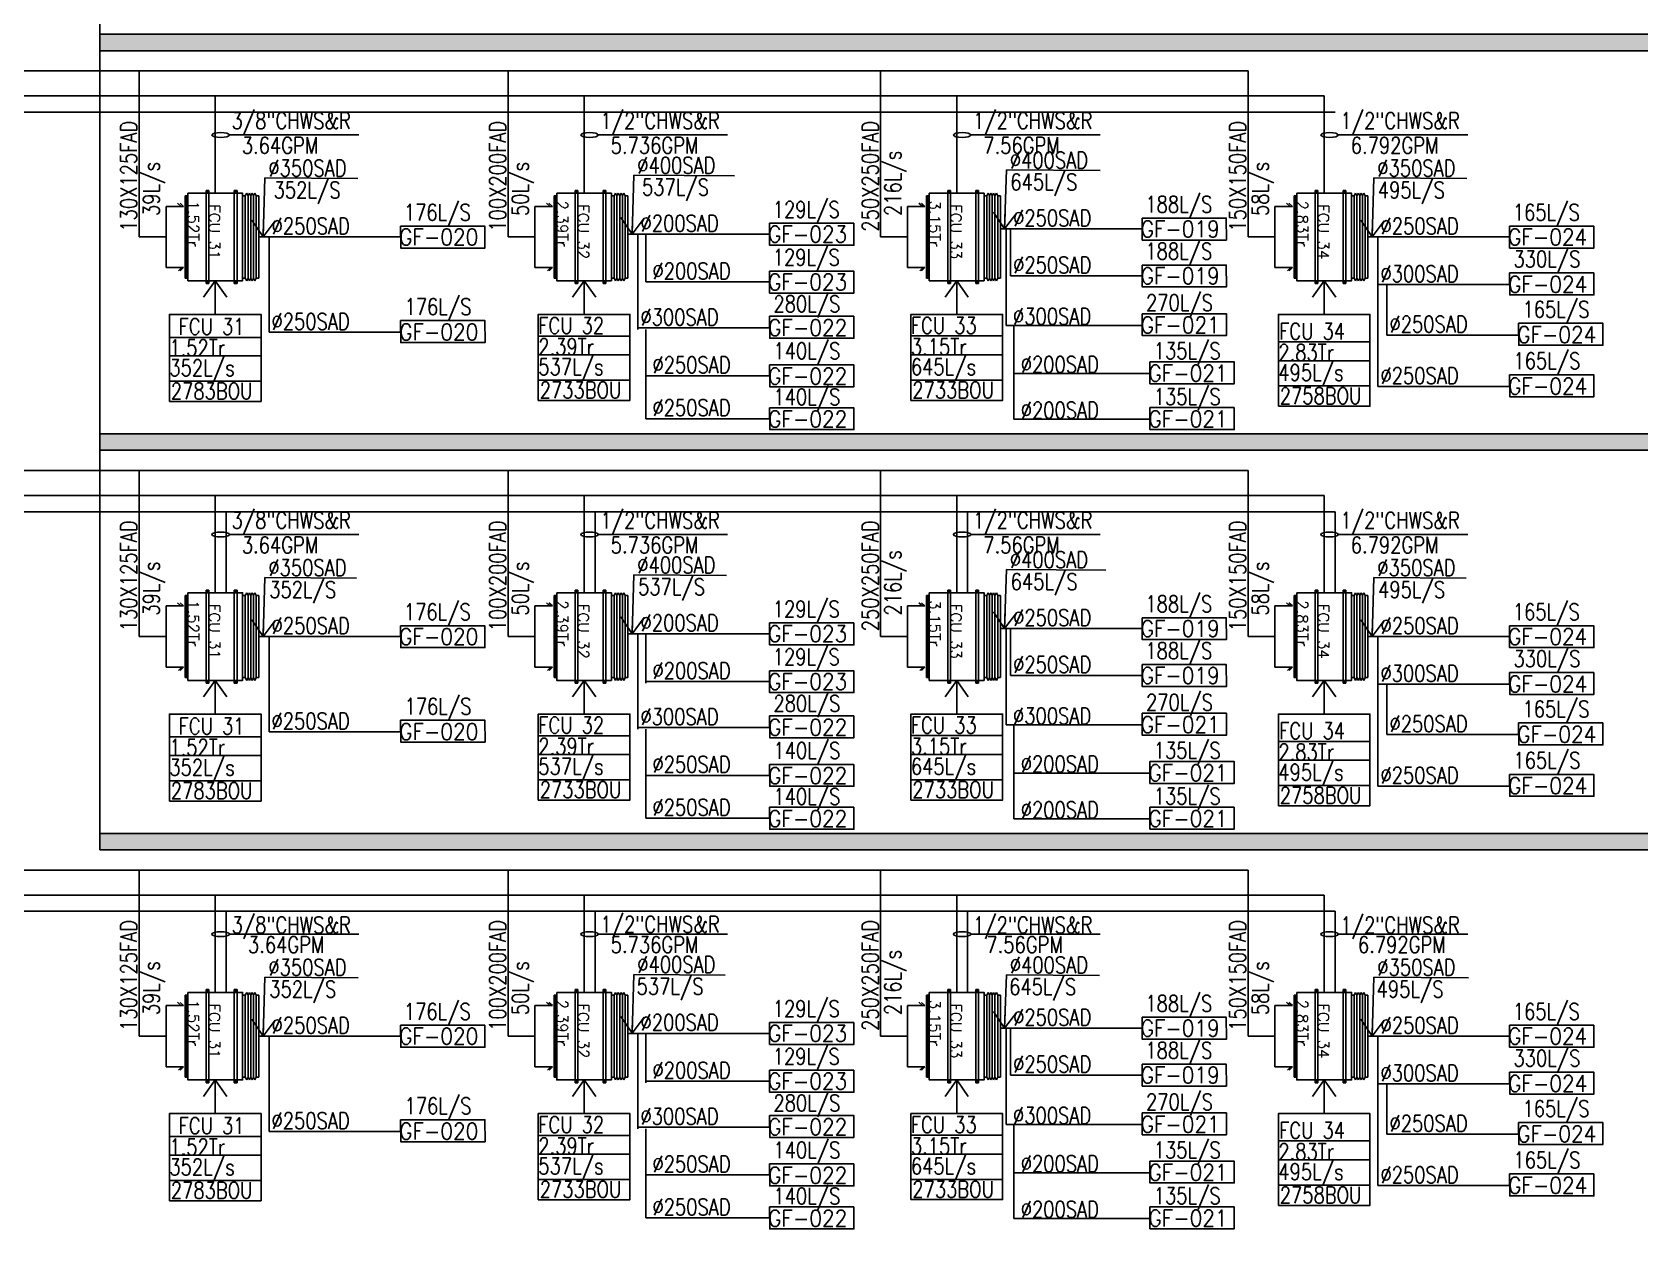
# Model space of a CAD drawing. Header units: millimetres. Extents: x -1288794 to 2153086, y -2701644 to -1335282.
# Drawn here: x 1723044 to 1737730, y -1511697 to -1500766 of the extents above; entities that cross this region are included whole.
import ezdxf

# ---------------------------------------------------------------- set-up
doc = ezdxf.new("R2010")
doc.units = ezdxf.units.MM
doc.header["$LTSCALE"] = 100
doc.linetypes.add('HIDDEN', pattern=[9.525, 6.35, -3.175])
for name, color, linetype in [('A-ANNO-TEXT', 8, 'Continuous'), ('A-WALL-FULL', 8, 'Continuous'), ('AC- SUIPPOR', 7, 'HIDDEN'), ('AC-CHILLED WATER TEXT', 41, 'Continuous'), ('AC-CHR', 60, 'Continuous'), ('AC-CHS', 30, 'Continuous'), ('AC-FAD', 6, 'Continuous'), ('AC-FAD TEXT', 6, 'Continuous'), ('AC-HLTEXT', 100, 'Continuous'), ('AC-SAD', 3, 'Continuous'), ('AC-SAD TEXT', 3, 'Continuous'), ('AC-UNIT', 5, 'Continuous'), ('WALL', 42, 'Continuous')]:
    doc.layers.add(name, color=color, linetype=linetype)
doc.styles.add('ROMAND', font='romand')
doc.styles.add('ROMANS', font='romans.shx', dxfattribs={"width": 0.8})
doc.styles.add('SIMPLEX', font='simplex.shx', dxfattribs={"width": 0.8})
doc.dimstyles.new('100 of DIM2', dxfattribs={"dimscale": 0, "dimtxt": 200, "dimasz": 150, "dimexe": 75, "dimexo": 200, "dimgap": 75, "dimtad": 1, "dimdec": 0, "dimrnd": 5, "dimzin": 0, "dimdsep": 46, "dimtxsty": 'ROMANS', "dimblk": 'ARCHTICK', "dimcen": 100, "dimclrd": 94, "dimclre": 94, "dimclrt": 2, "dimadec": 0, "dimazin": 0, "dimtfac": 1, "dimtdec": 0, "dimtofl": 0, "dimtmove": 2, "dimatfit": 3, "dimldrblk": 'OPEN90', "dimfxl": 75, "dimtolj": 1, "dimtzin": 0, "dimarcsym": 0})

# ---------------------------------------------------------------- blocks, each defined once
blk = doc.blocks.new('A$C44FB0367')
at = {"layer": 'WALL', "ltscale": 30}
h = blk.add_hatch(dxfattribs=at)
h.set_pattern_fill('NET3', color=2, scale=100, style=0)
h.set_pattern_definition([(0, (19935.246, -11666.627), (0, 12.5), []), (60, (19935.246, -11666.627), (-10.8253175, 6.25), []), (120, (19935.246, -11666.627), (-10.8253175, -6.25), [])])
h.paths.add_polyline_path([(775, 250), (775, 275), (25, 275), (25, 250)])
at = {"layer": 'WALL', "color": 5, "ltscale": 30}
for p, q in [((25, 250), (25, 275)), ((25, 275), (775, 275)), ((775, 250), (775, 275))]:
    blk.add_line(p, q, dxfattribs=at)
at = {"layer": 'WALL', "color": 8, "ltscale": 30}
for p, q in [((25, -275), (0, -287.5)), ((0, -287.5), (25, -300)), ((25, -250), (25, -275)), ((25, -250), (25, -275)), ((25, -275), (775, -275)), ((775, -250), (775, -275)), ((775, -275), (800, -287.5)), ((800, -287.5), (775, -300)), ((25, -300), (0, -312.5)), ((0, -312.5), (25, -325)), ((25, -325), (0, -337.5)), ((0, -337.5), (25, -350)), ((25, -350), (0, -362.5)), ((0, -362.5), (25, -375)), ((25, -300), (775, -300)), ((25, -325), (775, -325)), ((25, -350), (775, -350)), ((25, -375), (775, -375)), ((25, -375), (25, -400)), ((25, -400), (775, -400)), ((775, -300), (800, -312.5)), ((800, -312.5), (775, -325)), ((775, -325), (800, -337.5)), ((800, -337.5), (775, -350)), ((775, -350), (800, -362.5)), ((800, -362.5), (775, -375)), ((775, -375), (775, -400))]:
    blk.add_line(p, q, dxfattribs=at)
at = {"layer": 'WALL', "color": 5, "ltscale": 30}
blk.add_lwpolyline([(0, 250), (800, 250), (800, -250), (0, -250)], close=True, dxfattribs=at)
blk = doc.blocks.new('A$C5F1D0244')
at = {"layer": 'AC- SUIPPOR', "ltscale": 5}
for p, q in [((-25, 425), (-25, -425)), ((0, 425), (0, -425))]:
    blk.add_line(p, q, dxfattribs=at)
at = {"layer": 'AC- SUIPPOR', "ltscale": 30}
for points in [[(-25, 400), (0, 400), (0, 425), (-25, 425)], [(-25, -400), (0, -400), (0, -425), (-25, -425)]]:
    blk.add_lwpolyline(points, close=True, dxfattribs=at)
for centre in [(-12.5, 412.5), (-12.5, -412.5)]:
    blk.add_circle(centre, 5, dxfattribs=at)
blk = doc.blocks.new('_ArchTick')
at = {"color": 0, "linetype": 'ByBlock', "const_width": 0.15}
blk.add_lwpolyline([(-0.5, -0.5), (0.5, 0.5)], dxfattribs=at)
blk = doc.blocks.new('A$C14952670')
at = {"layer": 'AC-FAD', "linetype": 'ByBlock'}
for p, q in [((30, 159), (1, 128)), ((30, 0), (30, 159)), ((589, 159), (589, 0)), ((589, 159), (619, 129)), ((29, 136), (0, 105)), ((589, 0), (30, 0)), ((589, 144), (619, 114))]:
    blk.add_line(p, q, dxfattribs=at)

msp = doc.modelspace()

# ---------------------------------------------------------------- hatches: boundary and pattern name
at = {"layer": 'A-WALL-FULL', "true_color": 0xf26722}
h = msp.add_hatch(dxfattribs=at)
h.set_pattern_fill('AR-CONC', color=30)
h.set_pattern_definition([(50, (0, 14750), (182.184669, -15.939086), [19.05, -209.55]), (355, (0, 14750), (-35.243421, 191.056845), [15.24, -167.640584]), (100.451445, (15.18, 14748.67), (146.941247, 175.117752), [16.190009, -178.090245]), (46.1842, (0, 14800.8), (271.07904, -42.042328), [28.575, -314.325]), (96.635558, (22.6, 14797.3), (237.404134, 247.426125), [24.285023, -267.135608]), (351.184151, (0, 14800.8), (237.404134, 247.426125), [22.859967, -251.459732]), (21, (25.4, 14788.1), (151.614391, -102.265198), [19.05, -209.55]), (326, (25.4, 14788.1), (61.802028, 184.187966), [15.24, -167.64]), (71.451445, (38.03, 14779.58), (213.416419, 81.922769), [16.190009, -178.089938]), (37.5, (0, 14750), (3.0886033, 84.5550389), [0, -165.608, 0, -170.18, 0, -168.275]), (7.5, (0, 14750), (66.8196625, 100.1805748), [0, -97.028, 0, -161.798, 0, -64.135]), (327.5, (-56.64, 14750), (135.5905952, -5.728744), [0, -63.5, 0, -198.12, 0, -262.89]), (317.5, (-82.04, 14750), (148.1291814, 25.426491), [0, -82.55, 0, -131.572, 0, -186.69])])
h.paths.add_polyline_path([(1718990.8, -1500935.5), (1718990.8, -1500785.5), (1704697.8, -1500785.5), (1704697.8, -1500935.5)])
h.paths.add_polyline_path([(1755218.3, -1500785.5), (1755218.3, -1500935.5), (1770296.5, -1500935.5), (1770296.5, -1500785.5)])
h.paths.add_polyline_path([(1751078, -1500935.5), (1751078, -1500785.5), (1723660.6, -1500785.5), (1723660.6, -1500935.5)])
h = msp.add_hatch(dxfattribs=at)
h.set_pattern_fill('AR-CONC', color=30)
h.set_pattern_definition([(50, (0, 11100), (182.184669, -15.939086), [19.05, -209.55]), (355, (0, 11100), (-35.243421, 191.056845), [15.24, -167.640584]), (100.451445, (15.18, 11098.67), (146.941247, 175.117752), [16.190009, -178.090245]), (46.1842, (0, 11150.8), (271.07904, -42.042328), [28.575, -314.325]), (96.635558, (22.6, 11147.3), (237.404134, 247.426125), [24.285023, -267.135608]), (351.184151, (0, 11150.8), (237.404134, 247.426125), [22.859967, -251.459732]), (21, (25.4, 11138.1), (151.614391, -102.265198), [19.05, -209.55]), (326, (25.4, 11138.1), (61.802028, 184.187966), [15.24, -167.64]), (71.451445, (38.03, 11129.58), (213.416419, 81.922769), [16.190009, -178.089938]), (37.5, (0, 11100), (3.0886033, 84.5550389), [0, -165.608, 0, -170.18, 0, -168.275]), (7.5, (0, 11100), (66.8196625, 100.1805748), [0, -97.028, 0, -161.798, 0, -64.135]), (327.5, (-56.64, 11100), (135.5905952, -5.728744), [0, -63.5, 0, -198.12, 0, -262.89]), (317.5, (-82.04, 11100), (148.1291814, 25.426491), [0, -82.55, 0, -131.572, 0, -186.69])])
h.paths.add_polyline_path([(1718990.8, -1504585.5), (1718990.8, -1504435.5), (1704697.8, -1504435.5), (1704697.8, -1504585.5)])
h.paths.add_polyline_path([(1755218.3, -1504435.5), (1755218.3, -1504585.5), (1770296.5, -1504585.5), (1770296.5, -1504435.5)])
h.paths.add_polyline_path([(1751078, -1504585.5), (1751078, -1504435.5), (1723660.6, -1504435.5), (1723660.6, -1504585.5)])
h = msp.add_hatch(dxfattribs=at)
h.set_pattern_fill('AR-CONC', color=30)
h.set_pattern_definition([(50, (0, 7450), (182.184669, -15.939086), [19.05, -209.55]), (355, (0, 7450), (-35.243421, 191.056845), [15.24, -167.640584]), (100.451445, (15.18, 7448.67), (146.941247, 175.117752), [16.190009, -178.090245]), (46.1842, (0, 7500.8), (271.07904, -42.042328), [28.575, -314.325]), (96.635558, (22.6, 7497.3), (237.404134, 247.426125), [24.285023, -267.135608]), (351.184151, (0, 7500.8), (237.404134, 247.426125), [22.859967, -251.459732]), (21, (25.4, 7488.1), (151.614391, -102.265198), [19.05, -209.55]), (326, (25.4, 7488.1), (61.802028, 184.187966), [15.24, -167.64]), (71.451445, (38.03, 7479.58), (213.416419, 81.922769), [16.190009, -178.089938]), (37.5, (0, 7450), (3.0886033, 84.5550389), [0, -165.608, 0, -170.18, 0, -168.275]), (7.5, (0, 7450), (66.8196625, 100.1805748), [0, -97.028, 0, -161.798, 0, -64.135]), (327.5, (-56.64, 7450), (135.5905952, -5.728744), [0, -63.5, 0, -198.12, 0, -262.89]), (317.5, (-82.04, 7450), (148.1291814, 25.426491), [0, -82.55, 0, -131.572, 0, -186.69])])
h.paths.add_polyline_path([(1718990.8, -1508235.5), (1718990.8, -1508085.5), (1704697.8, -1508085.5), (1704697.8, -1508235.5)])
h.paths.add_polyline_path([(1755218.3, -1508085.5), (1755218.3, -1508235.5), (1770296.5, -1508235.5), (1770296.5, -1508085.5)])
h.paths.add_polyline_path([(1751078, -1508235.5), (1751078, -1508085.5), (1723660.6, -1508085.5), (1723660.6, -1508235.5)])

# ---------------------------------------------------------------- linework, layer by layer
at = {"layer": 'A-ANNO-TEXT'}
for points in [[(1729779, -1502512.3), (1730548.6, -1502512.3), (1730549.9, -1502712.7), (1729780.3, -1502712.7)], [(1733182.3, -1502464.7), (1733951.9, -1502464.7), (1733953.2, -1502665.1), (1733183.6, -1502665.1)], [(1726409.1, -1502537.9), (1727178.7, -1502537.9), (1727180, -1502738.2), (1726410.4, -1502738.2)], [(1736539.1, -1502537.9), (1737308.6, -1502537.9), (1737309.9, -1502738.2), (1736540.3, -1502738.2)], [(1729779, -1502948.7), (1730548.6, -1502948.7), (1730549.9, -1503149.1), (1729780.3, -1503149.1)], [(1733182.3, -1502893.1), (1733951.9, -1502893.1), (1733953.2, -1503093.5), (1733183.6, -1503093.5)], [(1736539.7, -1502965.8), (1737309.2, -1502965.8), (1737310.5, -1503166.2), (1736540.9, -1503166.2)], [(1729779.7, -1503361.4), (1730549.2, -1503361.4), (1730550.5, -1503561.8), (1729780.9, -1503561.8)], [(1733182.9, -1503337.7), (1733952.5, -1503337.7), (1733953.8, -1503538.1), (1733184.2, -1503538.1)], [(1726409.7, -1503401.1), (1727179.3, -1503401.1), (1727180.6, -1503601.5), (1726411, -1503601.5)], [(1736622.2, -1503425.7), (1737391.7, -1503425.7), (1737393, -1503626.1), (1736623.4, -1503626.1)], [(1729779.7, -1503804.4), (1730549.2, -1503804.4), (1730550.5, -1504004.8), (1729780.9, -1504004.8)], [(1733253.7, -1503777.5), (1734023.3, -1503777.5), (1734024.6, -1503977.9), (1733255, -1503977.9)], [(1736539.7, -1503895.6), (1737309.2, -1503895.6), (1737310.5, -1504096), (1736540.9, -1504096)], [(1729779.7, -1504196.6), (1730549.2, -1504196.6), (1730550.5, -1504397), (1729780.9, -1504397)], [(1733253.7, -1504195.4), (1734023.3, -1504195.4), (1734024.6, -1504395.8), (1733255, -1504395.8)], [(1729779, -1506162.3), (1730548.6, -1506162.3), (1730549.9, -1506362.7), (1729780.3, -1506362.7)], [(1733182.3, -1506114.7), (1733951.9, -1506114.7), (1733953.2, -1506315.1), (1733183.6, -1506315.1)], [(1726409.1, -1506187.9), (1727178.7, -1506187.9), (1727180, -1506388.2), (1726410.4, -1506388.2)], [(1736539.1, -1506187.9), (1737308.6, -1506187.9), (1737309.9, -1506388.2), (1736540.3, -1506388.2)], [(1729779, -1506598.7), (1730548.6, -1506598.7), (1730549.9, -1506799.1), (1729780.3, -1506799.1)], [(1733182.3, -1506543.1), (1733951.9, -1506543.1), (1733953.2, -1506743.5), (1733183.6, -1506743.5)], [(1736539.7, -1506615.8), (1737309.2, -1506615.8), (1737310.5, -1506816.2), (1736540.9, -1506816.2)], [(1726409.7, -1507051.1), (1727179.3, -1507051.1), (1727180.6, -1507251.5), (1726411, -1507251.5)], [(1729779.7, -1507011.4), (1730549.2, -1507011.4), (1730550.5, -1507211.8), (1729780.9, -1507211.8)], [(1733182.9, -1506987.7), (1733952.5, -1506987.7), (1733953.8, -1507188.1), (1733184.2, -1507188.1)], [(1736622.2, -1507075.7), (1737391.7, -1507075.7), (1737393, -1507276.1), (1736623.4, -1507276.1)], [(1729779.7, -1507454.4), (1730549.2, -1507454.4), (1730550.5, -1507654.8), (1729780.9, -1507654.8)], [(1733253.7, -1507427.5), (1734023.3, -1507427.5), (1734024.6, -1507627.9), (1733255, -1507627.9)], [(1736539.7, -1507545.6), (1737309.2, -1507545.6), (1737310.5, -1507746), (1736540.9, -1507746)], [(1729779.7, -1507846.6), (1730549.2, -1507846.6), (1730550.5, -1508047), (1729780.9, -1508047)], [(1733253.7, -1507845.4), (1734023.3, -1507845.4), (1734024.6, -1508045.8), (1733255, -1508045.8)], [(1726409.1, -1509837.9), (1727178.7, -1509837.9), (1727180, -1510038.2), (1726410.4, -1510038.2)], [(1729779, -1509812.3), (1730548.6, -1509812.3), (1730549.9, -1510012.7), (1729780.3, -1510012.7)], [(1733182.3, -1509764.7), (1733951.9, -1509764.7), (1733953.2, -1509965.1), (1733183.6, -1509965.1)], [(1736539.1, -1509837.9), (1737308.6, -1509837.9), (1737309.9, -1510038.2), (1736540.3, -1510038.2)], [(1729779, -1510248.7), (1730548.6, -1510248.7), (1730549.9, -1510449.1), (1729780.3, -1510449.1)], [(1733182.3, -1510193.1), (1733951.9, -1510193.1), (1733953.2, -1510393.5), (1733183.6, -1510393.5)], [(1736539.7, -1510265.8), (1737309.2, -1510265.8), (1737310.5, -1510466.2), (1736540.9, -1510466.2)], [(1726409.7, -1510701.1), (1727179.3, -1510701.1), (1727180.6, -1510901.5), (1726411, -1510901.5)], [(1729779.7, -1510661.4), (1730549.2, -1510661.4), (1730550.5, -1510861.8), (1729780.9, -1510861.8)], [(1733182.9, -1510637.7), (1733952.5, -1510637.7), (1733953.8, -1510838.1), (1733184.2, -1510838.1)], [(1736622.2, -1510725.7), (1737391.7, -1510725.7), (1737393, -1510926.1), (1736623.4, -1510926.1)], [(1729779.7, -1511104.4), (1730549.2, -1511104.4), (1730550.5, -1511304.8), (1729780.9, -1511304.8)], [(1733253.7, -1511077.5), (1734023.3, -1511077.5), (1734024.6, -1511277.9), (1733255, -1511277.9)], [(1736539.7, -1511195.6), (1737309.2, -1511195.6), (1737310.5, -1511396), (1736540.9, -1511396)], [(1729779.7, -1511496.6), (1730549.2, -1511496.6), (1730550.5, -1511697), (1729780.9, -1511697)], [(1733253.7, -1511495.4), (1734023.3, -1511495.4), (1734024.6, -1511695.8), (1733255, -1511695.8)]]:
    msp.add_lwpolyline(points, close=True, dxfattribs=at)
at = {"layer": 'A-WALL-FULL'}
for p, q in [((1723660.6, -1508235.5), (1723660.6, -1489835.5)), ((1723660.6, -1500785.5), (1751078, -1500785.5)), ((1723660.6, -1500935.5), (1751078, -1500935.5)), ((1723660.6, -1504435.5), (1751078, -1504435.5)), ((1723660.6, -1504585.5), (1751078, -1504585.5)), ((1723660.6, -1508085.5), (1751078, -1508085.5)), ((1723660.6, -1508235.5), (1751078, -1508235.5))]:
    msp.add_line(p, q, dxfattribs=at)
at = {"layer": 'AC-CHILLED WATER TEXT'}
for p, q in [((1724845.2, -1501705.3), (1726027, -1501705.3)), ((1728215.1, -1501705.3), (1729397, -1501705.3)), ((1731618.4, -1501705.3), (1732800.2, -1501705.3)), ((1734975.1, -1501705.3), (1736157, -1501705.3)), ((1724845.2, -1505355.3), (1726027, -1505355.3)), ((1728215.1, -1505355.3), (1729397, -1505355.3)), ((1731618.4, -1505355.3), (1732800.2, -1505355.3)), ((1734975.1, -1505355.3), (1736157, -1505355.3)), ((1724845.2, -1509005.3), (1726027, -1509005.3)), ((1728215.1, -1509005.3), (1729397, -1509005.3)), ((1731618.4, -1509005.3), (1732800.2, -1509005.3)), ((1734975.1, -1509005.3), (1736157, -1509005.3))]:
    msp.add_line(p, q, dxfattribs=at)
for centre in [(1724765.6, -1501705.3), (1728135.5, -1501705.3), (1731538.8, -1501705.3), (1734895.6, -1501705.3), (1724765.6, -1505355.3), (1728135.5, -1505355.3), (1731538.8, -1505355.3), (1734895.6, -1505355.3), (1724765.6, -1509005.3), (1728135.5, -1509005.3), (1731538.8, -1509005.3), (1734895.6, -1509005.3)]:
    msp.add_ellipse(centre, major_axis=(79.6, 0), ratio=0.2791271, dxfattribs=at)
at = {"layer": 'AC-CHR'}
for p, q in [((1706479.7, -1501496.8), (1734945.9, -1501496.8)), ((1706479.7, -1505146.8), (1734945.9, -1505146.8)), ((1724816, -1505887.2), (1724816, -1505146.8)), ((1728185.9, -1505887.2), (1728185.9, -1505146.8)), ((1731589.2, -1505887.2), (1731589.2, -1505146.8)), ((1734945.9, -1505887.2), (1734945.9, -1505146.8)), ((1706479.7, -1508796.8), (1734945.9, -1508796.8)), ((1724816, -1509537.2), (1724816, -1508796.8)), ((1728185.9, -1509537.2), (1728185.9, -1508796.8)), ((1731589.2, -1509537.2), (1731589.2, -1508796.8)), ((1734945.9, -1509537.2), (1734945.9, -1508796.8))]:
    msp.add_line(p, q, dxfattribs=at)
at = {"layer": 'AC-CHS'}
for p, q in [((1734845.9, -1501348.1), (1706379.7, -1501348.1)), ((1724716, -1502237.2), (1724716, -1501348.1)), ((1728085.9, -1502237.2), (1728085.9, -1501348.1)), ((1731489.2, -1502237.2), (1731489.2, -1501348.1)), ((1734845.9, -1502237.2), (1734845.9, -1501348.1)), ((1734845.9, -1504998.1), (1706379.7, -1504998.1)), ((1724716, -1505887.2), (1724716, -1504998.1)), ((1728085.9, -1505887.2), (1728085.9, -1504998.1)), ((1731489.2, -1505887.2), (1731489.2, -1504998.1)), ((1734845.9, -1505887.2), (1734845.9, -1504998.1)), ((1734845.9, -1508648.1), (1706379.7, -1508648.1)), ((1724716, -1509537.2), (1724716, -1508648.1)), ((1728085.9, -1509537.2), (1728085.9, -1508648.1)), ((1731489.2, -1509537.2), (1731489.2, -1508648.1)), ((1734845.9, -1509537.2), (1734845.9, -1508648.1))]:
    msp.add_line(p, q, dxfattribs=at)
at = {"layer": 'AC-FAD'}
for p, q in [((1720140.8, -1501119.5), (1734151.4, -1501119.5)), ((1724021.5, -1502637.2), (1724021.5, -1501119.5)), ((1727391.4, -1502637.2), (1727391.4, -1501119.5)), ((1730794.7, -1502637.2), (1730794.7, -1501119.5)), ((1734151.4, -1502637.2), (1734151.4, -1501119.5)), ((1724266.7, -1502637.2), (1724021.5, -1502637.2)), ((1727636.6, -1502637.2), (1727391.4, -1502637.2)), ((1731039.9, -1502637.2), (1730794.7, -1502637.2)), ((1734396.7, -1502637.2), (1734151.4, -1502637.2)), ((1720140.8, -1504769.5), (1734151.4, -1504769.5)), ((1724021.5, -1506287.2), (1724021.5, -1504769.5)), ((1727391.4, -1506287.2), (1727391.4, -1504769.5)), ((1730794.7, -1506287.2), (1730794.7, -1504769.5)), ((1734151.4, -1506287.2), (1734151.4, -1504769.5)), ((1724266.7, -1506287.2), (1724021.5, -1506287.2)), ((1727636.6, -1506287.2), (1727391.4, -1506287.2)), ((1731039.9, -1506287.2), (1730794.7, -1506287.2)), ((1734396.7, -1506287.2), (1734151.4, -1506287.2)), ((1734151.4, -1508419.5), (1705685.2, -1508419.5)), ((1724021.5, -1509937.2), (1724021.5, -1508419.5)), ((1727391.4, -1509937.2), (1727391.4, -1508419.5)), ((1730794.7, -1509937.2), (1730794.7, -1508419.5)), ((1734151.4, -1509937.2), (1734151.4, -1508419.5)), ((1724266.7, -1509937.2), (1724021.5, -1509937.2)), ((1727636.6, -1509937.2), (1727391.4, -1509937.2)), ((1731039.9, -1509937.2), (1730794.7, -1509937.2)), ((1734396.7, -1509937.2), (1734151.4, -1509937.2))]:
    msp.add_line(p, q, dxfattribs=at)
at = {"layer": 'AC-SAD'}
for p, q in [((1725116, -1502637.2), (1726409.8, -1502637.2)), ((1725207.4, -1502637.2), (1725207.4, -1503507.8)), ((1728485.9, -1502611.6), (1729779.7, -1502611.6)), ((1728577.3, -1502611.6), (1728577.3, -1503481.8)), ((1728648.4, -1503048.1), (1728648.4, -1502611.6)), ((1731889.2, -1502564.1), (1733183, -1502564.1)), ((1731940.2, -1502564.1), (1731940.2, -1503444.4)), ((1731980.6, -1502564.1), (1731980.6, -1502992.5)), ((1735245.9, -1502637.2), (1736539.7, -1502637.2)), ((1735337.4, -1502637.2), (1735337.4, -1504002.4)), ((1728648.4, -1503048.1), (1729779.7, -1503048.1)), ((1731980.6, -1502992.5), (1733183, -1502992.5)), ((1735337.4, -1503072.5), (1736540.3, -1503072.5)), ((1735419.9, -1503532.5), (1735419.9, -1503072.5)), ((1725207.4, -1503507.8), (1726410.4, -1503507.8)), ((1728577.3, -1503468.1), (1729780.3, -1503468.1)), ((1728648.4, -1504296.8), (1728648.4, -1503482.2)), ((1731940.2, -1503444.4), (1733183.6, -1503444.4)), ((1732010.9, -1503444.4), (1732010.9, -1504302.1)), ((1735419.9, -1503532.5), (1736622.8, -1503532.5)), ((1728648.4, -1503904.6), (1729779.7, -1503904.6)), ((1732010.9, -1503884.3), (1733254.4, -1503884.3)), ((1735337.4, -1504002.4), (1736540.3, -1504002.4)), ((1728648.4, -1504296.8), (1729779.7, -1504296.8)), ((1732010.9, -1504302.1), (1733254.4, -1504302.1)), ((1725116, -1506287.2), (1726409.8, -1506287.2)), ((1725207.4, -1506287.2), (1725207.4, -1507157.8)), ((1728485.9, -1506261.6), (1729779.7, -1506261.6)), ((1728577.3, -1506261.6), (1728577.3, -1507132.2)), ((1728648.4, -1506712.2), (1728648.4, -1506261.6)), ((1731889.2, -1506214.1), (1733183, -1506214.1)), ((1731940.2, -1506214.1), (1731940.2, -1507094.4)), ((1731980.6, -1506214.1), (1731980.6, -1506642.5)), ((1735245.9, -1506287.2), (1736539.7, -1506287.2)), ((1735337.4, -1506287.2), (1735337.4, -1507652.4)), ((1728648.4, -1506698.1), (1729779.7, -1506698.1)), ((1731980.6, -1506642.5), (1733183, -1506642.5)), ((1735337.4, -1506722.5), (1736540.3, -1506722.5)), ((1735419.9, -1507182.5), (1735419.9, -1506722.5)), ((1725207.4, -1507157.8), (1726410.4, -1507157.8)), ((1728577.3, -1507118.1), (1729780.3, -1507118.1)), ((1728648.4, -1507946.8), (1728648.4, -1507132.2)), ((1731940.2, -1507094.4), (1733183.6, -1507094.4)), ((1732010.9, -1507094.4), (1732010.9, -1507952.1)), ((1735419.9, -1507182.5), (1736622.8, -1507182.5)), ((1728648.4, -1507554.6), (1729779.7, -1507554.6)), ((1732010.9, -1507534.3), (1733254.4, -1507534.3)), ((1735337.4, -1507652.4), (1736540.3, -1507652.4)), ((1728648.4, -1507946.8), (1729779.7, -1507946.8)), ((1732010.9, -1507952.1), (1733254.4, -1507952.1)), ((1725116, -1509937.2), (1726409.8, -1509937.2)), ((1725207.4, -1509937.2), (1725207.4, -1510807.8)), ((1728485.9, -1509911.6), (1729779.7, -1509911.6)), ((1728577.3, -1509911.6), (1728577.3, -1510782.2)), ((1728648.4, -1510362.2), (1728648.4, -1509911.6)), ((1731889.2, -1509864.1), (1733183, -1509864.1)), ((1731940.2, -1509864.1), (1731940.2, -1510744.4)), ((1731980.6, -1509864.1), (1731980.6, -1510292.5)), ((1735245.9, -1509937.2), (1736539.7, -1509937.2)), ((1735337.4, -1509937.2), (1735337.4, -1511302.4)), ((1731980.6, -1510292.5), (1733183, -1510292.5)), ((1728648.4, -1510348.1), (1729779.7, -1510348.1)), ((1735337.4, -1510372.5), (1736540.3, -1510372.5)), ((1735419.9, -1510832.5), (1735419.9, -1510372.5)), ((1725207.4, -1510807.8), (1726410.4, -1510807.8)), ((1728577.3, -1510768.1), (1729780.3, -1510768.1)), ((1728648.4, -1511596.8), (1728648.4, -1510782.2)), ((1731940.2, -1510744.4), (1733183.6, -1510744.4)), ((1732010.9, -1510744.4), (1732010.9, -1511602.1)), ((1735419.9, -1510832.5), (1736622.8, -1510832.5)), ((1728648.4, -1511204.6), (1729779.7, -1511204.6)), ((1732010.9, -1511184.3), (1733254.4, -1511184.3)), ((1735337.4, -1511302.4), (1736540.3, -1511302.4)), ((1728648.4, -1511596.8), (1729779.7, -1511596.8)), ((1732010.9, -1511602.1), (1733254.4, -1511602.1))]:
    msp.add_line(p, q, dxfattribs=at)
at = {"layer": 'AC-SAD TEXT'}
for p, q in [((1724297.4, -1503554.1), (1725134.5, -1503554.1)), ((1727667.4, -1503543.5), (1728504.5, -1503543.5)), ((1731070.7, -1503541.2), (1731907.8, -1503541.2)), ((1734427.4, -1503594.5), (1735264.5, -1503594.5)), ((1724297.4, -1503724.1), (1725134.5, -1503724.1)), ((1727667.4, -1503714.9), (1728504.5, -1503714.9)), ((1731070.7, -1503714.8), (1731907.8, -1503714.8)), ((1734427.4, -1503767), (1735264.5, -1503767)), ((1724297.4, -1503955.3), (1725134.5, -1503955.3)), ((1727667.4, -1503946.1), (1728504.5, -1503946.1)), ((1731070.7, -1503946), (1731907.8, -1503946)), ((1734427.4, -1503998.2), (1735264.5, -1503998.2)), ((1724297.4, -1507204.1), (1725134.5, -1507204.1)), ((1727667.4, -1507193.5), (1728504.5, -1507193.5)), ((1731070.7, -1507191.2), (1731907.8, -1507191.2)), ((1734427.4, -1507244.5), (1735264.5, -1507244.5)), ((1724297.4, -1507374.1), (1725134.5, -1507374.1)), ((1727667.4, -1507364.9), (1728504.5, -1507364.9)), ((1731070.7, -1507364.8), (1731907.8, -1507364.8)), ((1734427.4, -1507417), (1735264.5, -1507417)), ((1724297.4, -1507605.3), (1725134.5, -1507605.3)), ((1727667.4, -1507596.1), (1728504.5, -1507596.1)), ((1731070.7, -1507596), (1731907.8, -1507596)), ((1734427.4, -1507648.2), (1735264.5, -1507648.2)), ((1724297.4, -1510854.1), (1725134.5, -1510854.1)), ((1727667.4, -1510843.5), (1728504.5, -1510843.5)), ((1731070.7, -1510841.2), (1731907.8, -1510841.2)), ((1724297.4, -1511024.1), (1725134.5, -1511024.1)), ((1727667.4, -1511014.9), (1728504.5, -1511014.9)), ((1731070.7, -1511014.8), (1731907.8, -1511014.8)), ((1734427.4, -1510894.5), (1735264.5, -1510894.5)), ((1734427.4, -1511067), (1735264.5, -1511067)), ((1724297.4, -1511255.3), (1725134.5, -1511255.3)), ((1727667.4, -1511246.1), (1728504.5, -1511246.1)), ((1731070.7, -1511246), (1731907.8, -1511246)), ((1734427.4, -1511298.2), (1735264.5, -1511298.2))]:
    msp.add_line(p, q, dxfattribs=at)
for points in [[(1724297.4, -1504139.8), (1725134.5, -1504139.8), (1725134.5, -1503344.9), (1724297.4, -1503344.9)], [(1727667.4, -1504130.6), (1728504.5, -1504130.6), (1728504.5, -1503344.9), (1727667.4, -1503344.9)], [(1731070.7, -1504130.5), (1731907.8, -1504130.5), (1731907.8, -1503344.9), (1731070.7, -1503344.9)], [(1734427.4, -1504182.7), (1735264.5, -1504182.7), (1735264.5, -1503344.9), (1734427.4, -1503344.9)], [(1724297.4, -1507789.8), (1725134.5, -1507789.8), (1725134.5, -1506994.9), (1724297.4, -1506994.9)], [(1727667.4, -1507780.6), (1728504.5, -1507780.6), (1728504.5, -1506994.9), (1727667.4, -1506994.9)], [(1731070.7, -1507780.5), (1731907.8, -1507780.5), (1731907.8, -1506994.9), (1731070.7, -1506994.9)], [(1734427.4, -1507832.7), (1735264.5, -1507832.7), (1735264.5, -1506994.9), (1734427.4, -1506994.9)], [(1724297.4, -1511439.8), (1725134.5, -1511439.8), (1725134.5, -1510644.9), (1724297.4, -1510644.9)], [(1727667.4, -1511430.6), (1728504.5, -1511430.6), (1728504.5, -1510644.9), (1727667.4, -1510644.9)], [(1731070.7, -1511430.5), (1731907.8, -1511430.5), (1731907.8, -1510644.9), (1731070.7, -1510644.9)], [(1734427.4, -1511482.7), (1735264.5, -1511482.7), (1735264.5, -1510644.9), (1734427.4, -1510644.9)]]:
    msp.add_lwpolyline(points, close=True, dxfattribs=at)

# ---------------------------------------------------------------- block references
at = {"ltscale": 30, "xscale": -1}
for p in [(1724634.1, -1502637.2), (1728004, -1502637.2), (1731407.3, -1502637.2), (1734764, -1502637.2), (1724634.1, -1506287.2), (1728004, -1506287.2), (1731407.3, -1506287.2), (1734764, -1506287.2), (1724634.1, -1509937.2), (1728004, -1509937.2), (1731407.3, -1509937.2), (1734764, -1509937.2)]:
    msp.add_blockref('A$C5F1D0244', p, dxfattribs=at)
at = {"ltscale": 30}
for p in [(1724915.3, -1502637.2), (1728285.2, -1502637.2), (1731688.5, -1502637.2), (1735045.2, -1502637.2), (1724915.3, -1506287.2), (1728285.2, -1506287.2), (1731688.5, -1506287.2), (1735045.2, -1506287.2), (1724915.3, -1509937.2), (1728285.2, -1509937.2), (1731688.5, -1509937.2), (1735045.2, -1509937.2)]:
    msp.add_blockref('A$C5F1D0244', p, dxfattribs=at)
at = {"layer": 'AC-FAD', "rotation": 270}
for p in [(1724266.7, -1502327.7), (1727636.6, -1502327.7), (1731039.9, -1502327.7), (1734396.7, -1502327.7), (1724266.7, -1505977.7), (1727636.6, -1505977.7), (1731039.9, -1505977.7), (1734396.7, -1505977.7), (1724266.7, -1509627.7), (1727636.6, -1509627.7), (1731039.9, -1509627.7), (1734396.7, -1509627.7)]:
    msp.add_blockref('A$C14952670', p, dxfattribs=at)
at = {"layer": 'AC-UNIT', "color": 6, "ltscale": 30, "xscale": -1, "rotation": 90}
for p in [(1724716, -1502237.2), (1728085.9, -1502237.2), (1731489.2, -1502237.2), (1734845.9, -1502237.2), (1724716, -1505887.2), (1728085.9, -1505887.2), (1731489.2, -1505887.2), (1734845.9, -1505887.2), (1724716, -1509537.2), (1728085.9, -1509537.2), (1731489.2, -1509537.2), (1734845.9, -1509537.2)]:
    msp.add_blockref('A$C44FB0367', p, dxfattribs=at)

# ---------------------------------------------------------------- texts
at = {"layer": 'A-ANNO-TEXT', "style": 'ROMANS', "width": 0.9}
for s, p in [('GF-019', (1733169.3, -1502639)), ('GF-020', (1726396.1, -1502712.2)), ('GF-023', (1729766, -1502686.6)), ('GF-024', (1736526, -1502712.2)), ('GF-019', (1733169.3, -1503067.4)), ('GF-023', (1729766, -1503123.1)), ('GF-024', (1736526.8, -1503144.8)), ('GF-022', (1729766.8, -1503540.4)), ('GF-021', (1733170.1, -1503516.7)), ('GF-020', (1726396.9, -1503580)), ('GF-024', (1736609.3, -1503604.7)), ('GF-022', (1729766.8, -1503983.4)), ('GF-021', (1733240.9, -1503956.5)), ('GF-024', (1736526.8, -1504074.6)), ('GF-022', (1729766.8, -1504375.6)), ('GF-021', (1733240.9, -1504374.4)), ('GF-019', (1733169.3, -1506289)), ('GF-020', (1726396.1, -1506362.2)), ('GF-023', (1729766, -1506336.6)), ('GF-024', (1736526, -1506362.2)), ('GF-023', (1729766, -1506773.1)), ('GF-019', (1733169.3, -1506717.4)), ('GF-024', (1736526.8, -1506794.8)), ('GF-022', (1729766.8, -1507190.4)), ('GF-021', (1733170.1, -1507166.7)), ('GF-020', (1726396.9, -1507230)), ('GF-024', (1736609.3, -1507254.7)), ('GF-022', (1729766.8, -1507633.4)), ('GF-021', (1733240.9, -1507606.5)), ('GF-024', (1736526.8, -1507724.6)), ('GF-022', (1729766.8, -1508025.6)), ('GF-021', (1733240.9, -1508024.4)), ('GF-023', (1729766, -1509986.6)), ('GF-019', (1733169.3, -1509939)), ('GF-020', (1726396.1, -1510012.2)), ('GF-024', (1736526, -1510012.2)), ('GF-023', (1729766, -1510423.1)), ('GF-019', (1733169.3, -1510367.4)), ('GF-024', (1736526.8, -1510444.8)), ('GF-020', (1726396.9, -1510880)), ('GF-022', (1729766.8, -1510840.4)), ('GF-021', (1733170.1, -1510816.7)), ('GF-024', (1736609.3, -1510904.7)), ('GF-022', (1729766.8, -1511283.4)), ('GF-021', (1733240.9, -1511256.5)), ('GF-024', (1736526.8, -1511374.6)), ('GF-022', (1729766.8, -1511675.6)), ('GF-021', (1733240.9, -1511674.4))]:
    msp.add_text(s, height=150, dxfattribs=at).set_placement(p)
at = {"layer": 'AC-CHILLED WATER TEXT', "style": 'SIMPLEX', "width": 0.8}
for s, p in [('3/8"CHWS&R', (1724865.1, -1501649.8)), ('1/2"CHWS&R', (1728235, -1501649.8)), ('1/2"CHWS&R', (1731638.3, -1501649.8)), ('1/2"CHWS&R', (1734995, -1501649.8)), ('3.64GPM', (1724959.1, -1501875.8)), ('5.736GPM', (1728329, -1501875.8)), ('7.56GPM', (1731732.3, -1501875.8)), ('6.792GPM', (1735089, -1501875.8)), ('3/8"CHWS&R', (1724865.1, -1505299.8)), ('1/2"CHWS&R', (1728235, -1505299.8)), ('1/2"CHWS&R', (1731638.3, -1505299.8)), ('1/2"CHWS&R', (1734995, -1505299.8)), ('3.64GPM', (1724959.1, -1505525.8)), ('5.736GPM', (1728329, -1505525.8)), ('7.56GPM', (1731732.3, -1505525.8)), ('6.792GPM', (1735089, -1505525.8)), ('3/8"CHWS&R', (1724865.1, -1508996.7)), ('1/2"CHWS&R', (1728235, -1508990.6)), ('1/2"CHWS&R', (1731638.3, -1508996.5)), ('1/2"CHWS&R', (1734995, -1508996.9)), ('3.64GPM', (1725015.3, -1509175.8)), ('5.736GPM', (1728329, -1509175.8)), ('7.56GPM', (1731760.3, -1509175.8)), ('6.792GPM', (1735154.9, -1509175.8))]:
    msp.add_text(s, height=150, dxfattribs=at).set_placement(p)
at = {"layer": 'AC-FAD TEXT', "style": 'SIMPLEX', "width": 0.8}
for s, p in [('130X125FAD', (1724001.5, -1502588.7)), ('100X200FAD', (1727371.4, -1502588.7)), ('250X250FAD', (1730774.7, -1502588.7)), ('150X150FAD', (1734131.4, -1502588.7)), ('216L/s', (1730980.7, -1502445.6)), ('39L/s', (1724207.5, -1502445.6)), ('50L/s', (1727577.4, -1502445.6)), ('58L/s', (1734337.5, -1502445.6)), ('130X125FAD', (1724001.5, -1506238.7)), ('100X200FAD', (1727371.4, -1506238.7)), ('250X250FAD', (1730774.7, -1506238.7)), ('150X150FAD', (1734131.4, -1506238.7)), ('216L/s', (1730980.7, -1506095.6)), ('39L/s', (1724207.5, -1506095.6)), ('50L/s', (1727577.4, -1506095.6)), ('58L/s', (1734337.5, -1506095.6)), ('130X125FAD', (1724001.5, -1509888.7)), ('100X200FAD', (1727371.4, -1509888.7)), ('250X250FAD', (1730774.7, -1509888.7)), ('150X150FAD', (1734131.4, -1509888.7)), ('39L/s', (1724207.5, -1509745.6)), ('50L/s', (1727577.4, -1509745.6)), ('216L/s', (1730980.7, -1509745.6)), ('58L/s', (1734337.5, -1509745.6))]:
    msp.add_text(s, height=150, rotation=90, dxfattribs=at).set_placement(p)
at = {"layer": 'AC-HLTEXT', "style": 'ROMAND'}
for s, p in [('1.52Tr', (1724466, -1502304.6)), ('FCU 31', (1724659.1, -1502339.7)), ('2.39Tr', (1727835.9, -1502304.6)), ('FCU 32', (1728029, -1502339.7)), ('3.15Tr', (1731239.2, -1502304.6)), ('FCU 33', (1731432.3, -1502339.7)), ('2.83Tr', (1734595.9, -1502304.6)), ('FCU 34', (1734789, -1502339.7)), ('1.52Tr', (1724466, -1505954.6)), ('FCU 31', (1724659.1, -1505989.7)), ('2.39Tr', (1727835.9, -1505954.6)), ('FCU 32', (1728029, -1505989.7)), ('3.15Tr', (1731239.2, -1505954.6)), ('FCU 33', (1731432.3, -1505989.7)), ('2.83Tr', (1734595.9, -1505954.6)), ('FCU 34', (1734789, -1505989.7)), ('1.52Tr', (1724466, -1509604.6)), ('FCU 31', (1724659.1, -1509639.7)), ('2.39Tr', (1727835.9, -1509604.6)), ('FCU 32', (1728029, -1509639.7)), ('3.15Tr', (1731239.2, -1509604.6)), ('FCU 33', (1731432.3, -1509639.7)), ('2.83Tr', (1734595.9, -1509604.6)), ('FCU 34', (1734789, -1509639.7))]:
    msp.add_text(s, height=100, rotation=270, dxfattribs=at).set_placement(p)
at = {"layer": 'AC-SAD TEXT', "style": 'SIMPLEX', "width": 0.8}
for s, p in [('%%C400SAD', (1728571.6, -1502057.8)), ('%%C400SAD', (1731974.9, -1502010.3)), ('%%C350SAD', (1725201.7, -1502083.4)), ('645L/S', (1731979.6, -1502209.8)), ('%%C350SAD', (1735331.6, -1502083.4)), ('352L/S', (1725249.3, -1502283)), ('537L/S', (1728614.8, -1502257.4)), ('495L/S', (1735336.3, -1502283)), ('176L/S', (1726439.4, -1502486.4)), ('129L/S', (1729809.3, -1502460.8)), ('188L/S', (1733212.6, -1502413.2)), ('165L/S', (1736569.4, -1502486.4)), ('%%C250SAD', (1725231.6, -1502612.4)), ('%%C200SAD', (1728601.5, -1502586.8)), ('%%C250SAD', (1732004.8, -1502539.2)), ('%%C250SAD', (1735361.5, -1502612.4)), ('129L/S', (1729809.3, -1502897.3)), ('188L/S', (1733212.6, -1502841.6)), ('330L/S', (1736575.3, -1502913.3)), ('%%C200SAD', (1728710.2, -1503023.3)), ('%%C250SAD', (1732004.8, -1502967.6)), ('%%C300SAD', (1735360.4, -1503048.7)), ('176L/S', (1726445.3, -1503348.5)), ('280L/S', (1729815.3, -1503323)), ('270L/S', (1733218.6, -1503312.4)), ('165L/S', (1736657.8, -1503373.2)), ('FCU 31', (1724382, -1503530.4)), ('%%C250SAD', (1725230.5, -1503484)), ('FCU 32', (1727667.4, -1503521.2)), ('%%C300SAD', (1728600.4, -1503444.3)), ('FCU 33', (1731070.7, -1503521.1)), ('%%C300SAD', (1732003.7, -1503436.6)), ('%%C250SAD', (1735442.9, -1503508.7)), ('FCU 34', (1734435.4, -1503573.3)), ('1.52Tr', (1724297.4, -1503724.1)), ('2.39Tr', (1727667.4, -1503714.9)), ('140L/S', (1729815.3, -1503752.5)), ('3.15Tr', (1731070.7, -1503714.8)), ('135L/S', (1733289.3, -1503752.2)), ('2.83Tr', (1734427.4, -1503767)), ('165L/S', (1736575.3, -1503843.1)), ('352L/s', (1724297.4, -1503907.5)), ('537L/s', (1727667.4, -1503898.3)), ('%%C250SAD', (1728710.2, -1503879.8)), ('645L/s', (1731070.7, -1503898.2)), ('%%C200SAD', (1732074.5, -1503876.4)), ('495L/s', (1734427.4, -1503950.4)), ('%%C250SAD', (1735360.4, -1503978.5)), ('2783BOU', (1724310.6, -1504119.9)), ('2733BOU', (1727680.6, -1504110.7)), ('2733BOU', (1731083.9, -1504110.6)), ('%%C250SAD', (1728710.2, -1504272)), ('140L/S', (1729815.3, -1504172.7)), ('135L/S', (1733289.3, -1504170.1)), ('2758BOU', (1734440.6, -1504162.8)), ('%%C200SAD', (1732074.5, -1504294.3)), ('%%C350SAD', (1725201.7, -1505733.4)), ('%%C400SAD', (1728571.6, -1505707.8)), ('%%C400SAD', (1731974.9, -1505660.3)), ('%%C350SAD', (1735331.6, -1505733.4)), ('537L/S', (1728579, -1505907.4)), ('645L/S', (1731982.3, -1505859.8)), ('352L/S', (1725209.1, -1505933)), ('188L/S', (1733212.6, -1506063.2)), ('495L/S', (1735339, -1505933)), ('176L/S', (1726439.4, -1506136.4)), ('129L/S', (1729809.3, -1506110.8)), ('165L/S', (1736569.4, -1506136.4)), ('%%C250SAD', (1725231.6, -1506262.4)), ('%%C200SAD', (1728601.5, -1506236.8)), ('%%C250SAD', (1732004.8, -1506189.2)), ('%%C250SAD', (1735361.5, -1506262.4)), ('188L/S', (1733212.6, -1506491.6)), ('129L/S', (1729809.3, -1506547.3)), ('%%C250SAD', (1732004.8, -1506617.6)), ('330L/S', (1736575.3, -1506563.3)), ('%%C200SAD', (1728710.2, -1506673.3)), ('%%C300SAD', (1735360.4, -1506698.7)), ('176L/S', (1726445.3, -1506998.5)), ('280L/S', (1729815.3, -1506973)), ('270L/S', (1733218.6, -1506962.4)), ('165L/S', (1736657.8, -1507023.2)), ('FCU 31', (1724382, -1507180.4)), ('%%C250SAD', (1725230.5, -1507134)), ('FCU 32', (1727667.4, -1507171.2)), ('%%C300SAD', (1728600.4, -1507094.3)), ('FCU 33', (1731070.7, -1507171.1)), ('%%C300SAD', (1732003.7, -1507086.6)), ('%%C250SAD', (1735442.9, -1507158.7)), ('FCU 34', (1734435.4, -1507223.3)), ('1.52Tr', (1724297.4, -1507374.1)), ('2.39Tr', (1727667.4, -1507364.9)), ('140L/S', (1729815.3, -1507402.5)), ('3.15Tr', (1731070.7, -1507364.8)), ('135L/S', (1733289.3, -1507402.2)), ('2.83Tr', (1734427.4, -1507417)), ('165L/S', (1736575.3, -1507493.1)), ('352L/s', (1724297.4, -1507557.5)), ('537L/s', (1727667.4, -1507548.3)), ('%%C250SAD', (1728710.2, -1507529.8)), ('645L/s', (1731070.7, -1507548.2)), ('%%C200SAD', (1732074.5, -1507526.4)), ('495L/s', (1734427.4, -1507600.4)), ('%%C250SAD', (1735360.4, -1507628.5)), ('2783BOU', (1724310.6, -1507769.9)), ('2733BOU', (1727680.6, -1507760.7)), ('140L/S', (1729815.3, -1507822.7)), ('2733BOU', (1731083.9, -1507760.6)), ('135L/S', (1733289.3, -1507820.1)), ('%%C250SAD', (1728710.2, -1507922)), ('%%C200SAD', (1732074.5, -1507944.3)), ('2758BOU', (1734440.6, -1507812.8)), ('%%C350SAD', (1725201.7, -1509383.4)), ('%%C400SAD', (1728571.6, -1509357.8)), ('%%C400SAD', (1731974.9, -1509361.3)), ('%%C350SAD', (1735331.6, -1509383.4)), ('352L/S', (1725209.8, -1509583)), ('537L/S', (1728565.4, -1509557.4)), ('645L/S', (1731968.7, -1509560.9)), ('495L/S', (1735325.4, -1509583)), ('188L/S', (1733212.6, -1509713.2)), ('176L/S', (1726439.4, -1509786.4)), ('129L/S', (1729809.3, -1509760.8)), ('%%C250SAD', (1732004.8, -1509839.2)), ('165L/S', (1736569.4, -1509786.4)), ('%%C250SAD', (1725231.6, -1509912.4)), ('%%C200SAD', (1728601.5, -1509886.8)), ('%%C250SAD', (1735361.5, -1509912.4)), ('188L/S', (1733212.6, -1510141.6)), ('129L/S', (1729809.3, -1510197.3)), ('%%C250SAD', (1732004.8, -1510267.6)), ('330L/S', (1736575.3, -1510213.3)), ('%%C200SAD', (1728710.2, -1510323.3)), ('%%C300SAD', (1735360.4, -1510348.7)), ('270L/S', (1733218.6, -1510612.4)), ('176L/S', (1726445.3, -1510648.5)), ('280L/S', (1729815.3, -1510623)), ('%%C300SAD', (1732003.7, -1510736.6)), ('165L/S', (1736657.8, -1510673.2)), ('FCU 31', (1724382, -1510830.4)), ('%%C250SAD', (1725230.5, -1510784)), ('FCU 32', (1727667.4, -1510821.2)), ('%%C300SAD', (1728600.4, -1510744.3)), ('FCU 33', (1731070.7, -1510821.1)), ('FCU 34', (1734435.4, -1510873.3)), ('%%C250SAD', (1735442.9, -1510808.7)), ('1.52Tr', (1724297.4, -1511024.1)), ('2.39Tr', (1727667.4, -1511014.9)), ('140L/S', (1729815.3, -1511052.5)), ('3.15Tr', (1731070.7, -1511014.8)), ('135L/S', (1733289.3, -1511052.2)), ('352L/s', (1724297.4, -1511207.5)), ('537L/s', (1727667.4, -1511198.3)), ('%%C250SAD', (1728710.2, -1511179.8)), ('645L/s', (1731070.7, -1511198.2)), ('%%C200SAD', (1732074.5, -1511176.4)), ('2.83Tr', (1734427.4, -1511067)), ('165L/S', (1736575.3, -1511143.1)), ('495L/s', (1734427.4, -1511250.4)), ('%%C250SAD', (1735360.4, -1511278.5)), ('2783BOU', (1724310.6, -1511419.9)), ('2733BOU', (1727680.6, -1511410.7)), ('140L/S', (1729815.3, -1511472.7)), ('2733BOU', (1731083.9, -1511410.6)), ('135L/S', (1733289.3, -1511470.1)), ('2758BOU', (1734440.6, -1511462.8)), ('%%C250SAD', (1728710.2, -1511572)), ('%%C200SAD', (1732074.5, -1511594.3))]:
    msp.add_text(s, height=150, dxfattribs=at).set_placement(p)

# ---------------------------------------------------------------- leaders
at = {"layer": 'AC-SAD'}
for points in [[(1724716, -1503037.2), (1724716, -1503344.9)], [(1728085.9, -1503037.2), (1728085.9, -1503344.9)], [(1731489.2, -1503037.2), (1731489.2, -1503344.9)], [(1734845.9, -1503037.2), (1734845.9, -1503344.9)], [(1724716, -1506687.2), (1724716, -1506994.9)], [(1728085.9, -1506687.2), (1728085.9, -1506994.9)], [(1731489.2, -1506687.2), (1731489.2, -1506994.9)], [(1734845.9, -1506687.2), (1734845.9, -1506994.9)], [(1724716, -1510337.2), (1724716, -1510644.9)], [(1728085.9, -1510337.2), (1728085.9, -1510644.9)], [(1731489.2, -1510337.2), (1731489.2, -1510644.9)], [(1734845.9, -1510337.2), (1734845.9, -1510644.9)]]:
    msp.add_leader(points, dimstyle='100 of DIM2', override={"dimscale": 1, "dimtad": 0, "dimcen": 150, "dimclrd": 256, "dimclre": 256, "dimfxl": 0.2}, dxfattribs=at)
at = {"layer": 'AC-SAD TEXT'}
for points in [[(1731926.5, -1502563.4), (1731943.5, -1502025), (1732799.4, -1502031.1)], [(1725153.3, -1502636.5), (1725170.3, -1502098.1), (1726020.1, -1502104.2)], [(1728523.3, -1502611), (1728540.2, -1502072.5), (1729458.3, -1502079.1)], [(1735283.3, -1502636.5), (1735300.2, -1502098.1), (1736149.1, -1502104.2)], [(1728523.3, -1506261), (1728540.2, -1505722.5), (1729385.3, -1505728.5)], [(1731926.5, -1506213.4), (1731943.5, -1505675), (1732852.8, -1505681.4)], [(1725153.3, -1506286.5), (1725170.3, -1505748.1), (1726007, -1505754.1)], [(1735283.3, -1506286.5), (1735300.2, -1505748.1), (1736141.7, -1505754.1)], [(1725153.3, -1509936.5), (1725170.3, -1509398.1), (1726021, -1509404.2)], [(1728523.3, -1509911), (1728540.2, -1509372.5), (1729374.3, -1509378.5)], [(1731926.5, -1509864.1), (1731943.5, -1509376), (1732793.6, -1509382.1)], [(1735283.3, -1509936.5), (1735300.2, -1509398.1), (1736164.3, -1509404.3)]]:
    msp.add_leader(points, dimstyle='100 of DIM2', override={"dimscale": 1, "dimtad": 0, "dimfxl": 0.2}, dxfattribs=at)

doc.saveas('drawing.dxf')
